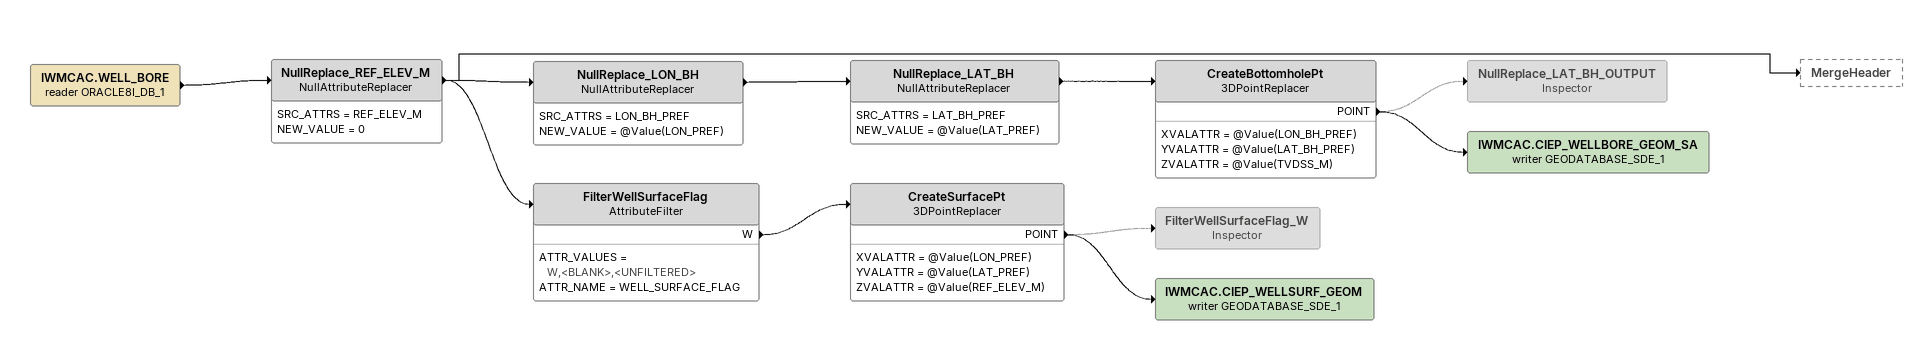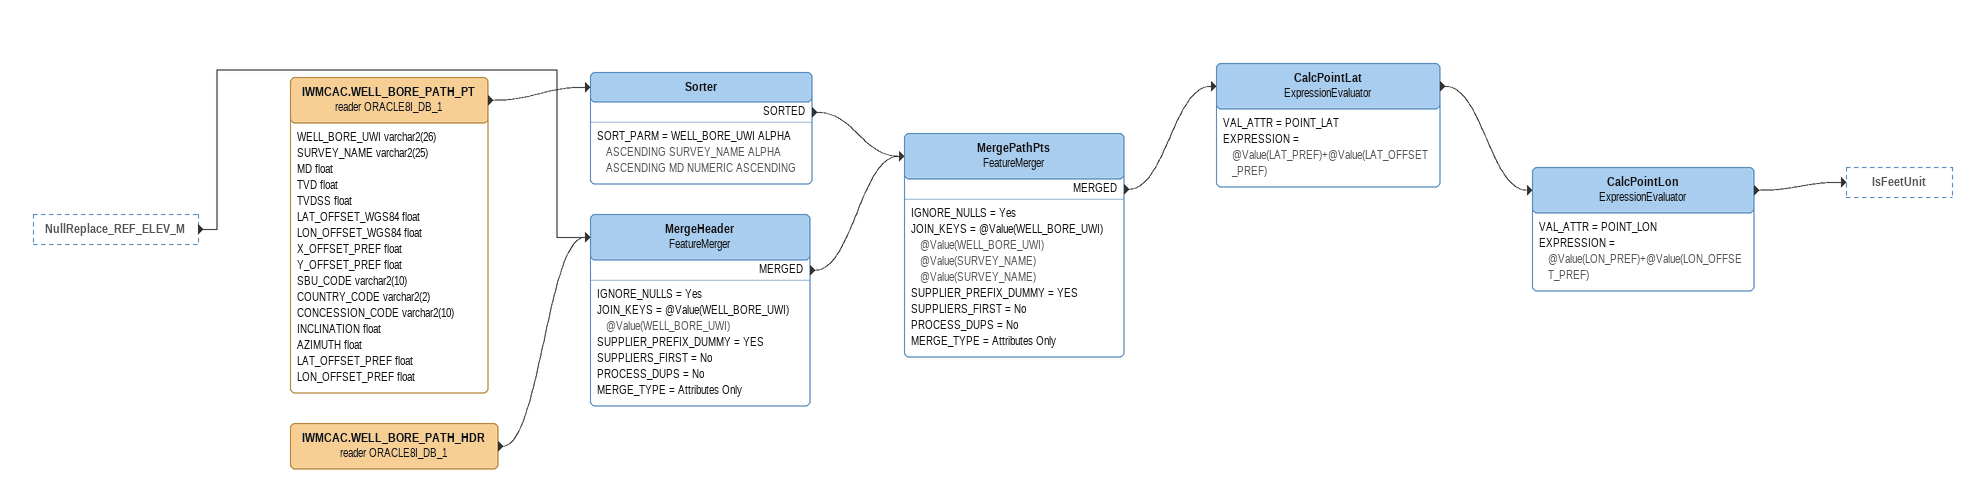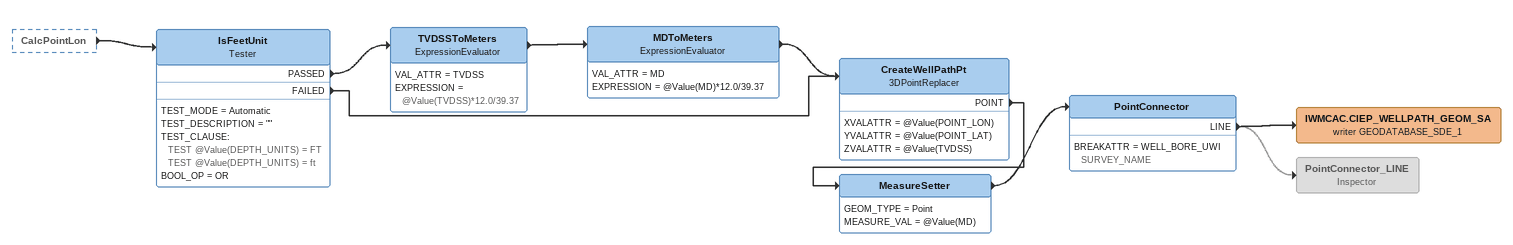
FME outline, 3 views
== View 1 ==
IWMCAC.WELL_BORE (reader ORACLE8I_DB_1)
    -> NullReplace_REF_ELEV_M
NullReplace_REF_ELEV_M: NullAttributeReplacer
    SRC_ATTRS = REF_ELEV_M
    NEW_VALUE = 0
    -> MergeHeader
    -> NullReplace_LON_BH
    -> FilterWellSurfaceFlag
NullReplace_LON_BH: NullAttributeReplacer
    SRC_ATTRS = LON_BH_PREF
    NEW_VALUE = @Value(LON_PREF)
    -> NullReplace_LAT_BH
NullReplace_LAT_BH: NullAttributeReplacer
    SRC_ATTRS = LAT_BH_PREF
    NEW_VALUE = @Value(LAT_PREF)
    -> CreateBottomholePt
CreateBottomholePt: 3DPointReplacer
    XVALATTR = @Value(LON_BH_PREF)
    YVALATTR = @Value(LAT_BH_PREF)
    ZVALATTR = @Value(TVDSS_M)
    POINT -> NullReplace_LAT_BH_OUTPUT [off]
    POINT -> IWMCAC.CIEP_WELLBORE_GEOM_SA (writer GEODATABASE_SDE_1)
NullReplace_LAT_BH_OUTPUT: Inspector [off]
IWMCAC.CIEP_WELLBORE_GEOM_SA (writer GEODATABASE_SDE_1)
FilterWellSurfaceFlag: AttributeFilter
    ATTR_VALUES = W,<BLANK>,<UNFILTERED>
    ATTR_NAME = WELL_SURFACE_FLAG
    W -> CreateSurfacePt
CreateSurfacePt: 3DPointReplacer
    XVALATTR = @Value(LON_PREF)
    YVALATTR = @Value(LAT_PREF)
    ZVALATTR = @Value(REF_ELEV_M)
    POINT -> FilterWellSurfaceFlag_W [off]
    POINT -> IWMCAC.CIEP_WELLSURF_GEOM (writer GEODATABASE_SDE_1)
FilterWellSurfaceFlag_W: Inspector [off]
IWMCAC.CIEP_WELLSURF_GEOM (writer GEODATABASE_SDE_1)

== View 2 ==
NullReplace_REF_ELEV_M [outside]
    -> MergeHeader
IWMCAC.WELL_BORE_PATH_PT (reader ORACLE8I_DB_1)
    attributes: WELL_BORE_UWI varchar2(26), SURVEY_NAME varchar2(25), MD float, TVD float, TVDSS float, LAT_OFFSET_WGS84 float, LON_OFFSET_WGS84 float, X_OFFSET_PREF float, Y_OFFSET_PREF float, SBU_CODE varchar2(10), COUNTRY_CODE varchar2(2), CONCESSION_CODE varchar2(10), INCLINATION float, AZIMUTH float, LAT_OFFSET_PREF float, LON_OFFSET_PREF float
    -> Sorter
Sorter
    SORT_PARM = WELL_BORE_UWI ALPHA ASCENDING SURVEY_NAME ALPHA ASCENDING MD NUMERIC ASCENDING
    SORTED -> MergePathPts
IWMCAC.WELL_BORE_PATH_HDR (reader ORACLE8I_DB_1)
    -> MergeHeader
MergeHeader: FeatureMerger
    IGNORE_NULLS = Yes
    JOIN_KEYS = @Value(WELL_BORE_UWI) @Value(WELL_BORE_UWI)
    SUPPLIER_PREFIX_DUMMY = YES
    SUPPLIERS_FIRST = No
    PROCESS_DUPS = No
    MERGE_TYPE = Attributes Only
    MERGED -> MergePathPts
MergePathPts: FeatureMerger
    IGNORE_NULLS = Yes
    JOIN_KEYS = @Value(WELL_BORE_UWI) @Value(WELL_BORE_UWI) @Value(SURVEY_NAME) @Value(SURVEY_NAME)
    SUPPLIER_PREFIX_DUMMY = YES
    SUPPLIERS_FIRST = No
    PROCESS_DUPS = No
    MERGE_TYPE = Attributes Only
    MERGED -> CalcPointLat
CalcPointLat: ExpressionEvaluator
    VAL_ATTR = POINT_LAT
    EXPRESSION = @Value(LAT_PREF)+@Value(LAT_OFFSET_PREF)
    -> CalcPointLon
CalcPointLon: ExpressionEvaluator
    VAL_ATTR = POINT_LON
    EXPRESSION = @Value(LON_PREF)+@Value(LON_OFFSET_PREF)
    -> IsFeetUnit

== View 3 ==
CalcPointLon [outside]
    -> IsFeetUnit
IsFeetUnit: Tester
    TEST_MODE = Automatic
    TEST_DESCRIPTION = ""
    TEST_CLAUSE:
      TEST @Value(DEPTH_UNITS) = FT
      TEST @Value(DEPTH_UNITS) = ft
    BOOL_OP = OR
    PASSED -> TVDSSToMeters
    FAILED -> CreateWellPathPt
TVDSSToMeters: ExpressionEvaluator
    VAL_ATTR = TVDSS
    EXPRESSION = @Value(TVDSS)*12.0/39.37
    -> MDToMeters
MDToMeters: ExpressionEvaluator
    VAL_ATTR = MD
    EXPRESSION = @Value(MD)*12.0/39.37
    -> CreateWellPathPt
CreateWellPathPt: 3DPointReplacer
    XVALATTR = @Value(POINT_LON)
    YVALATTR = @Value(POINT_LAT)
    ZVALATTR = @Value(TVDSS)
    POINT -> MeasureSetter
MeasureSetter
    GEOM_TYPE = Point
    MEASURE_VAL = @Value(MD)
    -> PointConnector
PointConnector
    BREAKATTR = WELL_BORE_UWI SURVEY_NAME
    LINE -> PointConnector_LINE [off]
    LINE -> IWMCAC.CIEP_WELLPATH_GEOM_SA (writer GEODATABASE_SDE_1)
IWMCAC.CIEP_WELLPATH_GEOM_SA (writer GEODATABASE_SDE_1)
PointConnector_LINE: Inspector [off]
